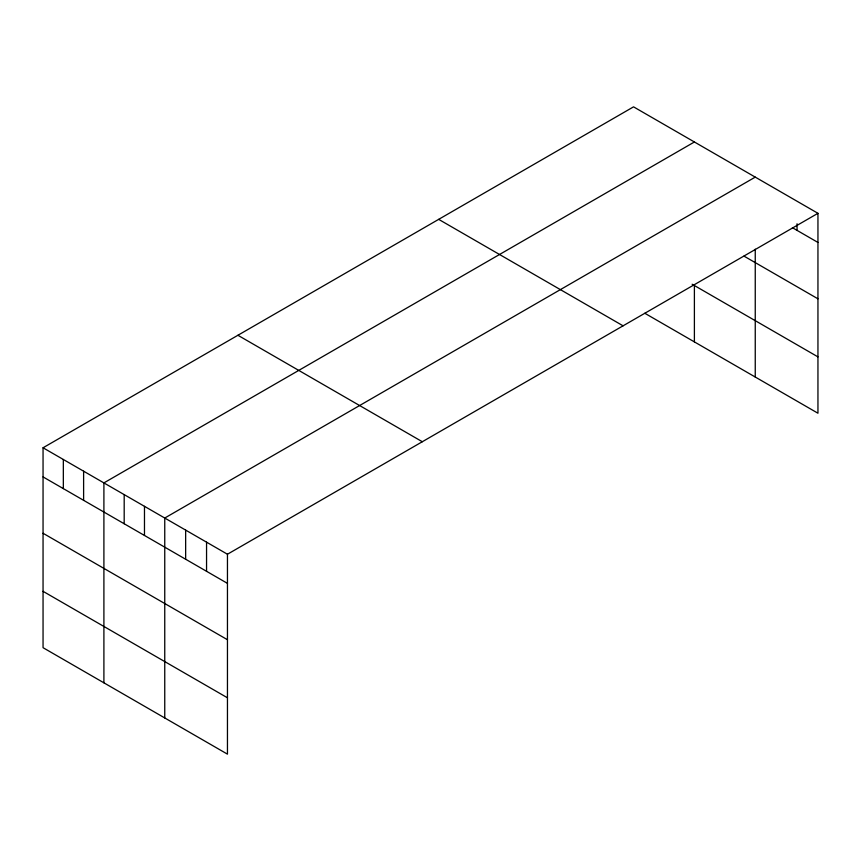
<?xml version="1.0" encoding="UTF-8"?>
<svg xmlns="http://www.w3.org/2000/svg" width="861" height="861" viewBox="0 0 861 861"><rect width="100%" height="100%" fill="white"/><g stroke="black" fill="none" stroke-linecap="round" stroke-linejoin="round"><path stroke-width="1.29" d="M817.95 213.313L227.455 554.236L227.455 754.15L43.05 647.687L43.05 447.774L633.545 106.85L817.95 213.313L817.95 413.226L644.814 313.264M694.396 141.99L103.901 482.903L103.901 682.816M755.248 177.118L164.752 518.042L164.752 717.945M792.411 227.702L817.95 242.447M743.979 256.104L817.95 298.81M692.147 284.238L817.95 356.874M438.68 219.361L623.084 325.824M237.916 335.273L422.32 441.736M43.05 447.774L227.455 554.236M43.05 476.908L227.455 583.371M43.05 533.26L227.455 639.723M43.05 591.324L227.455 697.787M797.049 223.763L797.049 230.382M755.248 249.195L755.248 377.032M694.396 285.54L694.396 341.892M206.554 542.172L206.554 571.306M185.653 530.107L185.653 559.241M144.476 506.333L144.476 535.467M124.188 494.612L124.188 523.757M83.614 471.193L83.614 500.327M63.337 459.483L63.337 488.617"/></g></svg>
